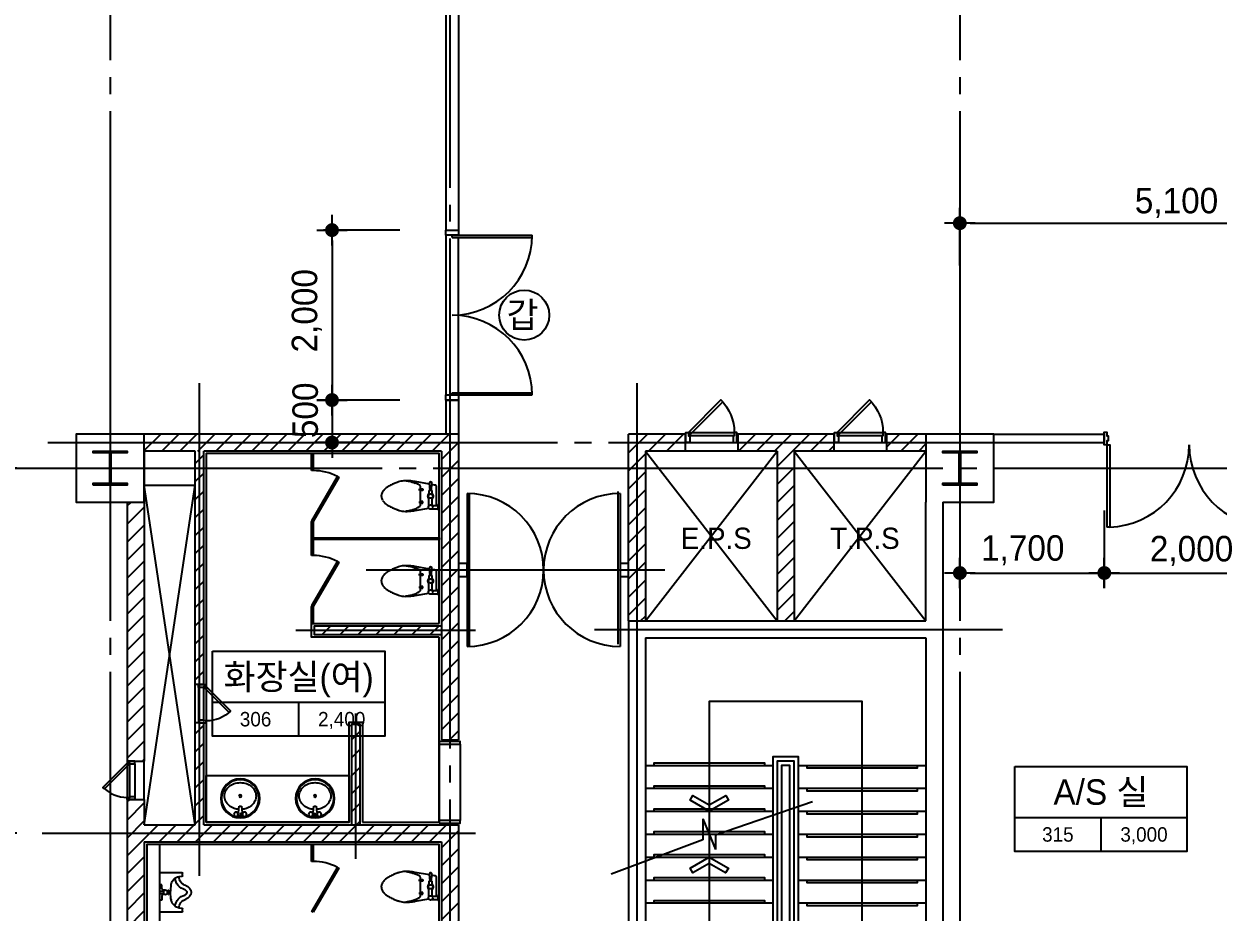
# Model space of a CAD drawing. Extents: x 14159573 to 14237735, y -1804798 to -1750552.
# Drawn here: x 14206556 to 14220613, y -1781777 to -1771321 of the extents above; entities that cross this region are included whole.
import ezdxf
from ezdxf.enums import TextEntityAlignment as Align

# ---------------------------------------------------------------- set-up
doc = ezdxf.new("R2010")
doc.units = 0
doc.header["$LTSCALE"] = 100
doc.header["$MEASUREMENT"] = 0
doc.header["$PDSIZE"] = -10
doc.linetypes.add('CEN', pattern=[66, 60, -2, 2, -2])
doc.layers.get('0').update_dxf_attribs({"linetype": 'CONTINUOUS'})
doc.layers.get('Defpoints').update_dxf_attribs({"linetype": 'CONTINUOUS'})
for name, color, linetype in [('0-내벽고정식', 7, 'CONTINUOUS'), ('4WID', 4, 'CONTINUOUS'), ('8', 8, 'CONTINUOUS'), ('CEN', 1, 'CEN'), ('COL', 2, 'CONTINUOUS'), ('col2', 3, 'CONTINUOUS'), ('DIM', 7, 'CONTINUOUS'), ('DOOR', 4, 'CONTINUOUS'), ('EQP', 1, 'CONTINUOUS'), ('FIN', 5, 'CONTINUOUS'), ('HAT', 5, 'CONTINUOUS'), ('IN', 6, 'CONTINUOUS'), ('ST', 3, 'CONTINUOUS'), ('SYM', 7, 'CONTINUOUS'), ('TEXT', 2, 'CONTINUOUS'), ('TEXT1', 7, 'CONTINUOUS'), ('TO', 6, 'CONTINUOUS'), ('WALLBR', 3, 'CONTINUOUS'), ('WID', 4, 'CONTINUOUS'), ('WINE', 8, 'CONTINUOUS'), ('지시선', 7, 'CONTINUOUS')]:
    doc.layers.add(name, color=color, linetype=linetype)
doc.styles.add('HY울를도M', font='HYWULM.TTF')
doc.styles.add('굴림', font='H2HDRM.TTF')
doc.dimstyles.new('DIM100', dxfattribs={"dimtxt": 300, "dimasz": 120, "dimexe": 1, "dimexo": 100, "dimgap": 60, "dimtad": 1, "dimdec": 4, "dimzin": 0, "dimdsep": 46, "dimlunit": 6, "dimtxsty": '굴림', "dimblk": 'DOTT', "dimcen": 0.09, "dimadec": 0, "dimazin": 0, "dimtfac": 1, "dimtdec": 4, "dimtofl": 0, "dimtmove": 2, "dimatfit": 2, "dimldrblk": 'DOTT', "dimfxl": 1, "dimtolj": 1, "dimtzin": 0, "dimarcsym": 0})
doc.dimstyles.new('DIM50', dxfattribs={"dimscale": 50, "dimtxt": 3, "dimasz": 1.2, "dimexe": 1, "dimexo": 1, "dimgap": 0.6, "dimtad": 1, "dimdec": 4, "dimzin": 0, "dimdsep": 46, "dimlunit": 6, "dimtxsty": '굴림', "dimblk": 'DOTT', "dimcen": 0.09, "dimadec": 0, "dimazin": 0, "dimtfac": 1, "dimtdec": 4, "dimtofl": 0, "dimtmove": 2, "dimatfit": 2, "dimldrblk": 'DOTT', "dimfxl": 1, "dimtolj": 1, "dimtzin": 0, "dimarcsym": 0})
pattern_1 = [(45, (1477326.7, -3035737.57), (-106.0660172, 106.0660172), [])]
pattern_2 = [(45, (1393226.7, -3035737.57), (-106.0660172, 106.0660172), [])]

# ---------------------------------------------------------------- blocks, each defined once
blk = doc.blocks.new('DOTT')
for p, q in [((0, 1.5), (0, -1.5)), ((-1.5, 0), (1.5, 0))]:
    blk.add_line(p, q)
at = {"color": 6, "const_width": 0.68}
blk.add_lwpolyline([(-0.34, 0, 1), (0.34, 0, 1)], format="xyb", close=True, dxfattribs=at)
blk = doc.blocks.new('*D56')
at = {"layer": 'Defpoints', "color": 0, "lineweight": -3}
for p in [(14205973, -1780849), (14206773, -1780849), (14206773, -1785949)]:
    blk.add_point(p, dxfattribs=at)
at = {"layer": 'DIM', "color": 7, "lineweight": -2}
for p, q in [((14206473, -1780849), (14205873, -1780849)), ((14205973, -1785829), (14205973, -1780969)), ((14206473, -1785949), (14205873, -1785949))]:
    blk.add_line(p, q, dxfattribs=at)
at = {"layer": 'DIM', "color": 7, "lineweight": -2, "xscale": 120, "yscale": 120, "zscale": 120}
for p, rotation in [((14205973, -1780849), 90), ((14205973, -1785949), 270)]:
    blk.add_blockref('DOTT', p, dxfattribs=dict(at, rotation=rotation))
at = {"layer": 'DIM', "color": 3, "insert": (14205735, -1783399), "char_height": 300, "attachment_point": 5, "rotation": 90, "style": '굴림'}
blk.add_mtext('\\A1;5,100', dxfattribs=at)
blk = doc.blocks.new('*D57')
at = {"layer": 'Defpoints', "color": 0, "lineweight": -3}
for p in [(14205973, -1776549), (14206773, -1776549), (14206773, -1780849)]:
    blk.add_point(p, dxfattribs=at)
at = {"layer": 'DIM', "color": 7, "lineweight": -2}
for p, q in [((14206473, -1776549), (14205873, -1776549)), ((14205973, -1780729), (14205973, -1776669)), ((14206473, -1780849), (14205873, -1780849))]:
    blk.add_line(p, q, dxfattribs=at)
at = {"layer": 'DIM', "color": 7, "lineweight": -2, "xscale": 120, "yscale": 120, "zscale": 120}
for p, rotation in [((14205973, -1776549), 90), ((14205973, -1780849), 270)]:
    blk.add_blockref('DOTT', p, dxfattribs=dict(at, rotation=rotation))
at = {"layer": 'DIM', "color": 3, "insert": (14205734, -1778699), "char_height": 300, "attachment_point": 5, "rotation": 90, "style": '굴림'}
blk.add_mtext('\\A1;4,300', dxfattribs=at)
blk = doc.blocks.new('TT1')
at = {"layer": 'TEXT1'}
for p, q in [((-1013, -600), (1013, -600)), ((0, -600), (0, -1000))]:
    blk.add_line(p, q, dxfattribs=at)
blk.add_lwpolyline([(-1013, 0), (1013, 0), (1013, -1000), (-1013, -1000)], close=True, dxfattribs=at)
blk = doc.blocks.new('D600')
at = {"layer": 'WID'}
for p, q in [((0, -255), (0, 255)), ((80, 255), (80, -255)), ((120, -270), (120, 270))]:
    blk.add_line(p, q, dxfattribs=at)
for points in [[(90, 300), (120, 300), (120, 270), (80, 270), (80, 255), (0, 255), (0, 270), (0, 270), (0, 300), (90, 300)], [(120, -270), (97, -247), (478, 135), (502, 112)], [(90, -300), (120, -300), (120, -270), (80, -270), (80, -255), (0, -255), (0, -270), (0, -270), (0, -300), (90, -300)]]:
    blk.add_lwpolyline(points, dxfattribs=at)
blk.add_lwpolyline([(120, -270), (502, 112, 0.198912), (120, 270, 0.198912)], format="xyb", dxfattribs=at)
blk = doc.blocks.new('A$C6C934309')
at = {"layer": 'ST'}
for p, q in [((271.5, 860.5), (0, 1579.2)), ((436.3, 860.5), (193.1, 760.5)), ((436.3, 860.5), (271.5, 860.5)), ((305.9, 760.5), (193.1, 760.5)), ((567.6, 0), (305.9, 760.5))]:
    blk.add_line(p, q, dxfattribs=at)
blk = doc.blocks.new('2LAVA01', base_point=(376, 233))
at = {"color": 0}
for p, q in [((346, 203), (405, 203)), ((346, 175), (349, 175)), ((354, 170), (362, 94)), ((390, 94), (397, 170)), ((402, 175), (405, 175)), ((362, 94), (390, 94))]:
    blk.add_line(p, q, dxfattribs=at)
blk.add_lwpolyline([(358, 132, 0.064435), (303, 121, 0.091719), (244, 87, 0.103599), (203, 34, 0.113912), (190, -25, 0.113912), (203, -84, 0.103599), (244, -137, 0.091719), (303, -171, 0.084785), (376, -183, 0.084785), (448, -171, 0.091719), (507, -137, 0.103599), (548, -84, 0.113912), (562, -25, 0.113912), (548, 34, 0.103599), (507, 87, 0.091719), (448, 121, 0.064435), (393, 132, 0.084785)], format="xyb", dxfattribs=at)
for centre, radius in [((376, 3), 230), ((376, 3), 220), ((326, 189), 25), ((376, 189), 8), ((426, 189), 25), ((376, -25), 15)]:
    blk.add_circle(centre, radius, dxfattribs=at)
for centre, start, end in [((349, 170), 5.3909, 90), ((402, 170), 90, 174.6091)]:
    blk.add_arc(centre, 5, start, end, dxfattribs=at)
blk = doc.blocks.new('2URIN01')
at = {"color": 0}
for p, q in [((-230, -265), (-230, 0)), ((-230, 0), (230, 0)), ((-90, -25), (-90, 0)), ((-15, 0), (-15, -50)), ((15, 0), (15, -50)), ((90, -25), (90, 0)), ((230, 0), (230, -265)), ((-40, -25), (-90, -25)), ((-25, -40), (-40, -25)), ((-25, -65), (-25, -40)), ((-25, -110), (-25, -105)), ((-25, -105), (25, -105)), ((25, -110), (-25, -110)), ((-10, -95), (-10, -105)), ((10, -95), (10, -105)), ((25, -40), (40, -25)), ((25, -65), (25, -40)), ((25, -105), (25, -110)), ((40, -25), (90, -25)), ((-195, -270), (-225, -270)), ((-185, -230), (-190, -265)), ((190, -265), (185, -230)), ((225, -270), (195, -270))]:
    blk.add_line(p, q, dxfattribs=at)
blk.add_circle((0, -70), 25, dxfattribs=at)
for centre, radius, start, end in [((-78, -245), 108, 98.077, 171.8699), ((40, -1080), 951, 92.4153, 98.077), ((15, -482), 352, 77.0924, 92.4153), ((66, -257), 122, 12.9607, 77.0924), ((-225, -265), 5, 180, 270), ((-195, -265), 5, 270, 0), ((-185, -339), 109, 15.3921, 90), ((-185, -339), 159, 15.3921, 82.7797), ((185, -339), 159, 98.3981, 164.6079), ((185, -339), 109, 90, 164.6079), ((196, -264), 5.89, 188.1301, 261.8699), ((225, -265), 5, 270, 0), ((0, -288), 83, 195.3921, 344.6079), ((0, -288), 33, 195.3921, 344.6079)]:
    blk.add_arc(centre, radius, start, end, dxfattribs=at)
blk = doc.blocks.new('001')
at = {"layer": 'EQP'}
for p, q in [((0, 165), (10, 160)), ((10, 160), (10, 100)), ((85, 150), (10, 150)), ((280, 170), (122, 142)), ((10, 100), (0, 95)), ((85, 110), (10, 110)), ((80, 115), (80, 15)), ((120, 115), (120, 15)), ((190, 85), (190, 65)), ((230, 85), (190, 85)), ((190, 65), (230, 65)), ((220, 115), (220, 85)), ((220, 65), (220, 0)), ((220, 0), (220, -65)), ((230, 65), (230, 85)), ((80, -15), (80, -65)), ((80, -65), (120, -65)), ((120, -65), (120, -15)), ((190, -85), (190, -65)), ((190, -65), (230, -65)), ((230, -85), (190, -85)), ((220, -85), (220, -115)), ((230, -65), (230, -85))]:
    blk.add_line(p, q, dxfattribs=at)
for points in [[(31, 110, 0.018932), (30, 75), (30, 0), (30, -75, 0.024922), (32, -121, 0.25497), (35, -125, 0.056948), (39, -127, 0.016043), (55, -130), (86, -136)], [(90, -65), (85, -150, 1.060552), (115, -150), (110, -65)], [(114, -141), (280, -170, 0.022182), (348, -179, 0.0294), (400, -180, 0.029565), (436, -177, 0.035314), (465, -170, 0.006976), (477, -166, 0.004694), (495, -160, 0.019426), (536, -144, 0.015468), (585, -120, 0.040875), (615, -101, 0.036447), (645, -75, 0.04843), (665, -50, 0.068612), (675, -30, 0.037226), (679, -14, 0.041311), (680, 0, 0.041311)]]:
    blk.add_lwpolyline(points, format="xyb", dxfattribs=at)
for centre in [(100, 130), (100, 0)]:
    blk.add_circle(centre, 25, dxfattribs=at)
for centre, radius, start, end in [((474, -283), 475, 116.5651, 119.5675), ((397, -129), 303, 112.8053, 116.5651), ((412, -593), 775, 94.7636, 99.8466), ((371, -66), 234, 105.9454, 112.8053), ((471, -417), 599, 101.6565, 105.9454), ((385, -261), 441, 88.0277, 94.7636), ((418, -160), 337, 94.3987, 101.6565), ((390, -123), 304, 81.2538, 88.0277), ((403, -34), 213, 73.1639, 81.2538), ((333, -266), 456, 71.5651, 73.1639), ((159, -789), 1007, 70.4892, 71.5651), ((307, -370), 562, 66.0375, 70.4892), ((175, -667), 887, 62.4927, 66.0375), ((100, 0), 35, 124.8499, 235.1501), ((100, 0), 35, 304.8499, 55.1501), ((224, 115), 3.54, 126.8699, 180), ((326, -22), 174, 119.5675, 126.8699), ((485, -73), 217, 53.1301, 62.4927), ((451, -117), 273, 44.7808, 53.1301), ((528, -41), 165, 33.6901, 44.7808), ((596, 4), 82.6, 17.9901, 33.6901), ((572, -3), 108, 9.4623, 17.9901), ((592, 0), 87.7, 0, 9.4623), ((232, -115), 12.3, 180, 225), ((262, -85), 54.8, 225, 245.9278), ((359, 131), 291, 245.9278, 249.444), ((454, 386), 564, 249.444, 251.9714), ((609, 862), 1064, 251.9714, 254.0546), ((544, 635), 828, 254.0546, 256.4166), ((407, 67), 244, 256.4166, 265.6013)]:
    blk.add_arc(centre, radius, start, end, dxfattribs=at)
blk = doc.blocks.new('D2000-W150')
at = {"layer": 'WID'}
for points in [[(2000, -150), (2000, 0), (1970, 0), (1970, -45), (1955, -45), (1955, -105), (1970, -105), (1970, -150), (2000, -150), (2000, -150)], [(0, -150), (0, 0), (30, 0), (30, -45), (45, -45), (45, -105), (30, -105), (30, -150), (0, -150), (0, -150)], [(30, -150), (65, -150), (65, -1119), (30, -1119)], [(30, -150), (30, -1119)], [(1970, -150), (1935, -150), (1935, -1119), (1970, -1119)], [(1970, -150), (1970, -1119)]]:
    blk.add_lwpolyline(points, dxfattribs=at)
for centre, start, end in [((30, -150), 272.0678, 0), ((1970, -150), 180, 267.9322)]:
    blk.add_arc(centre, 970, start, end, dxfattribs=at)
blk = doc.blocks.new('*D196')
at = {"layer": 'Defpoints', "color": 0, "lineweight": -3}
for p in [(14211283, -1773749), (14210183, -1775749), (14211283, -1775749)]:
    blk.add_point(p, dxfattribs=at)
at = {"layer": 'DIM', "color": 7, "lineweight": -2}
for p, q in [((14210983, -1773749), (14210083, -1773749)), ((14210183, -1773869), (14210183, -1775629)), ((14210983, -1775749), (14210083, -1775749))]:
    blk.add_line(p, q, dxfattribs=at)
at = {"layer": 'DIM', "color": 7, "lineweight": -2, "xscale": 120, "yscale": 120, "zscale": 120}
for p, rotation in [((14210183, -1773749), 90), ((14210183, -1775749), 270)]:
    blk.add_blockref('DOTT', p, dxfattribs=dict(at, rotation=rotation))
at = {"layer": 'DIM', "color": 3, "insert": (14209887, -1774698), "char_height": 300, "attachment_point": 5, "rotation": 90, "style": '굴림'}
blk.add_mtext('\\A1;2,000', dxfattribs=at)
blk = doc.blocks.new('*D197')
at = {"layer": 'Defpoints', "color": 0, "lineweight": -3}
for p in [(14210983, -1775749), (14210183, -1776249), (14211283, -1776249)]:
    blk.add_point(p, dxfattribs=at)
at = {"layer": 'DIM', "color": 7, "lineweight": -2}
for p, q in [((14210683, -1775749), (14210083, -1775749)), ((14210183, -1775869), (14210183, -1776129)), ((14210983, -1776249), (14210083, -1776249))]:
    blk.add_line(p, q, dxfattribs=at)
at = {"layer": 'DIM', "color": 7, "lineweight": -2, "xscale": 120, "yscale": 120, "zscale": 120}
for p, rotation in [((14210183, -1775749), 90), ((14210183, -1776249), 270)]:
    blk.add_blockref('DOTT', p, dxfattribs=dict(at, rotation=rotation))
at = {"layer": 'DIM', "color": 3, "insert": (14209869, -1775870), "char_height": 300, "attachment_point": 5, "rotation": 90, "style": '굴림'}
blk.add_mtext('\\A1;500', dxfattribs=at)
blk = doc.blocks.new('*D203')
at = {"layer": 'Defpoints', "color": 0, "lineweight": -3, "ltscale": 3}
for p in [(14219273, -1776951), (14221273, -1776951), (14221273, -1777785)]:
    blk.add_point(p, dxfattribs=at)
at = {"layer": 'DIM', "color": 7, "lineweight": -2, "ltscale": 3}
for p, q in [((14219273, -1777051), (14219273, -1777786)), ((14221273, -1777051), (14221273, -1777786)), ((14219393, -1777785), (14221153, -1777785))]:
    blk.add_line(p, q, dxfattribs=at)
at = {"layer": 'DIM', "color": 7, "lineweight": -2, "ltscale": 3, "xscale": 120, "yscale": 120, "zscale": 120, "rotation": 180}
blk.add_blockref('DOTT', (14219273, -1777785), dxfattribs=at)
at = {"layer": 'DIM', "color": 7, "lineweight": -2, "ltscale": 3, "xscale": 120, "yscale": 120, "zscale": 120}
blk.add_blockref('DOTT', (14221273, -1777785), dxfattribs=at)
at = {"layer": 'DIM', "color": 3, "ltscale": 3, "insert": (14220300, -1777526), "char_height": 300, "attachment_point": 5, "style": '굴림'}
blk.add_mtext('\\A1;2,000', dxfattribs=at)
blk = doc.blocks.new('*D205')
at = {"layer": 'Defpoints', "color": 0, "lineweight": -3}
for p in [(14222673, -1773667), (14217573, -1774467), (14222673, -1774891)]:
    blk.add_point(p, dxfattribs=at)
at = {"layer": 'DIM', "color": 7, "lineweight": -2}
for p, q in [((14217573, -1774167), (14217573, -1773567)), ((14222673, -1774591), (14222673, -1773567)), ((14217693, -1773667), (14222553, -1773667))]:
    blk.add_line(p, q, dxfattribs=at)
at = {"layer": 'DIM', "color": 7, "lineweight": -2, "xscale": 120, "yscale": 120, "zscale": 120, "rotation": 180}
blk.add_blockref('DOTT', (14217573, -1773667), dxfattribs=at)
at = {"layer": 'DIM', "color": 7, "lineweight": -2, "xscale": 120, "yscale": 120, "zscale": 120}
blk.add_blockref('DOTT', (14222673, -1773667), dxfattribs=at)
at = {"layer": 'DIM', "color": 3, "insert": (14220123, -1773429), "char_height": 300, "attachment_point": 5, "style": '굴림'}
blk.add_mtext('\\A1;5,100', dxfattribs=at)
blk = doc.blocks.new('*D207')
at = {"layer": 'Defpoints', "color": 0, "lineweight": -3, "ltscale": 3}
for p in [(14219273, -1776951), (14217573, -1777618), (14219273, -1777785)]:
    blk.add_point(p, dxfattribs=at)
at = {"layer": 'DIM', "color": 7, "lineweight": -2, "ltscale": 3}
for p, q in [((14219273, -1777051), (14219273, -1777786)), ((14217573, -1777718), (14217573, -1777786)), ((14217693, -1777785), (14219153, -1777785))]:
    blk.add_line(p, q, dxfattribs=at)
at = {"layer": 'DIM', "color": 7, "lineweight": -2, "ltscale": 3, "xscale": 120, "yscale": 120, "zscale": 120, "rotation": 180}
blk.add_blockref('DOTT', (14217573, -1777785), dxfattribs=at)
at = {"layer": 'DIM', "color": 7, "lineweight": -2, "ltscale": 3, "xscale": 120, "yscale": 120, "zscale": 120}
blk.add_blockref('DOTT', (14219273, -1777785), dxfattribs=at)
at = {"layer": 'DIM', "color": 3, "ltscale": 3, "insert": (14218313, -1777518), "char_height": 300, "attachment_point": 5, "style": '굴림'}
blk.add_mtext('\\A1;1,700', dxfattribs=at)

msp = doc.modelspace()

# ---------------------------------------------------------------- hatches: boundary and pattern name
at = {"layer": 'HAT', "lineweight": -3, "ltscale": 200}
h = msp.add_hatch(dxfattribs=at)
h.set_pattern_fill('_USER,N', color=256, scale=150, angle=45, style=0, pattern_type=0)
h.set_pattern_definition([(45, (1477326.7, -3035737.57), (-106.0660172, 106.0660172), [])])
h.paths.add_polyline_path([(14211473.21251, -1779749.19177), (14211673.21251, -1779749.19177), (14211673.21251, -1776149.19177), (14207973.21251, -1776149.19177), (14207973.21251, -1776349.19177), (14211473.21251, -1776349.19177)])
h = msp.add_hatch(dxfattribs=at)
h.set_pattern_fill('_USER,N', color=256, scale=150, angle=45, style=0, pattern_type=0)
h.set_pattern_definition(pattern_1)
h.paths.add_polyline_path([(14213673.21251, -1778349.19177), (14213673.21251, -1776149.19177), (14214338.21251, -1776149.19177), (14214338.21251, -1776349.19177), (14213873.21251, -1776349.19177), (14213873.21251, -1778349.19177)])
h = msp.add_hatch(dxfattribs=at)
h.set_pattern_fill('_USER,N', color=256, scale=150, angle=45, style=0, pattern_type=0)
h.set_pattern_definition(pattern_1)
h.paths.add_polyline_path([(14214958.21251, -1776149.19177), (14216088.21251, -1776149.19177), (14216088.21251, -1776349.19177), (14215623.21251, -1776349.19177), (14215623.21251, -1778349.19177), (14215423.21251, -1778349.19177), (14215423.21251, -1776349.19177), (14214958.21251, -1776349.19177)])
h = msp.add_hatch(dxfattribs=at)
h.set_pattern_fill('_USER,N', color=256, scale=150, angle=45, style=0, pattern_type=0)
h.set_pattern_definition(pattern_1)
h.paths.add_polyline_path([(14216708.21251, -1776149.19177), (14217173.21251, -1776149.19177), (14217173.21251, -1776349.19177), (14216708.21251, -1776349.19177)])
h = msp.add_hatch(dxfattribs=at)
h.set_pattern_fill('_USER,N', color=256, scale=150, angle=45, style=0, pattern_type=0)
h.set_pattern_definition(pattern_2)
h.paths.add_polyline_path([(14208573.21251, -1776349.19177), (14208673.21251, -1776349.19177), (14208673.21251, -1779099.19177), (14208573.21251, -1779099.19177)])
h = msp.add_hatch(dxfattribs=at)
h.set_pattern_fill('_USER,N', color=256, scale=150, angle=45, style=0, pattern_type=0)
h.set_pattern_definition([(45, (1298334.11, -889155.55), (-106.0660172, 106.0660172), [])])
h.paths.add_polyline_path([(14207773.21251, -1776949.19177), (14207973.21251, -1776949.19177), (14207973.21251, -1779999.19177), (14207773.21251, -1779999.19177)])
h = msp.add_hatch(dxfattribs=at)
h.set_pattern_fill('_USER,N', color=256, scale=150, angle=45, style=0, pattern_type=0)
h.set_pattern_definition([(45, (1393226.7, -3035637.57), (-106.0660172, 106.0660172), [])])
h.paths.add_polyline_path([(14209973.21251, -1778409.19177), (14209973.21251, -1778509.19177), (14211473.21251, -1778509.19177), (14211473.21251, -1778409.19177)])
h = msp.add_hatch(dxfattribs=at)
h.set_pattern_fill('_USER,N', color=256, scale=150, angle=45, style=0, pattern_type=0)
h.set_pattern_definition(pattern_2)
h.paths.add_polyline_path([(14210153.21251, -1784799.19177), (14211673.21251, -1784799.19177), (14211673.21251, -1780749.19177), (14210513.21251, -1780749.19177), (14210513.21251, -1779569.19177), (14210413.21251, -1779569.19177), (14210413.21251, -1780749.19177), (14208673.21251, -1780749.19177), (14208673.21251, -1779549.19177), (14208573.21251, -1779549.19177), (14208573.21251, -1780749.19177), (14207973.21251, -1780749.19177), (14207973.21251, -1780949.19177), (14211473.21251, -1780949.19177), (14211473.21251, -1783009.19177), (14209973.21251, -1783009.19177), (14209973.21251, -1783109.19177), (14211473.21251, -1783109.19177), (14211473.21251, -1784699.19177), (14210153.21251, -1784699.19177)])
h = msp.add_hatch(dxfattribs=at)
h.set_pattern_fill('_USER,N', color=256, scale=150, angle=45, style=0, pattern_type=0)
h.set_pattern_definition(pattern_2)
h.paths.add_polyline_path([(14207773.21251, -1780449.19177), (14207973.21251, -1780449.19177), (14207973.21251, -1784399.19177), (14209093.21251, -1784399.19177), (14209093.21251, -1785209.19177), (14208993.21251, -1785209.19177), (14208993.21251, -1784499.19177), (14207973.21251, -1784499.19177), (14207973.21251, -1785849.19177), (14211673.21251, -1785849.19177), (14211673.21251, -1786049.19177), (14207973.21251, -1786049.19177), (14207793.70213, -1786048.57458)])

# ---------------------------------------------------------------- linework, layer by layer
at = {"layer": '0-내벽고정식'}
for p, q in [((14211523.21251, -1761274.19177), (14211523.21251, -1773749.12626)), ((14211673.21251, -1761274.19177), (14211673.21251, -1773749.12626)), ((14211523.21251, -1773749.12626), (14211673.21251, -1773749.12626)), ((14211523.21251, -1775749.12626), (14211673.21251, -1775749.12626)), ((14211523.21251, -1775749.12626), (14211523.21251, -1776149.19177)), ((14211673.21251, -1775749.12626), (14211673.21251, -1776149.19177))]:
    msp.add_line(p, q, dxfattribs=at)
at = {"layer": '0-내벽고정식', "color": 6}
for p, q in [((14217973.21251, -1776149.19177), (14219272.08205, -1776149.19177)), ((14219272.08205, -1776149.19177), (14219272.08205, -1776249.19177)), ((14217973.21251, -1776249.19177), (14219272.08205, -1776249.19177))]:
    msp.add_line(p, q, dxfattribs=at)
at = {"layer": '4WID', "lineweight": -3, "ltscale": 200}
msp.add_line((14217566.71251, -1776549.19177), (14217579.71251, -1776549.19177), dxfattribs=at)
at = {"layer": '8'}
for p, q in [((14214958.21251, -1776349.19177), (14214338.21251, -1776349.19177)), ((14216708.21251, -1776349.19177), (14216088.21251, -1776349.19177))]:
    msp.add_line(p, q, dxfattribs=at)
at = {"layer": '8', "ltscale": 3}
for p, q in [((14211443.21251, -1779799.19177), (14211443.21251, -1780699.19177)), ((14211693.21251, -1779799.19177), (14211693.21251, -1780699.19177))]:
    msp.add_line(p, q, dxfattribs=at)
at = {"layer": 'CEN', "linetype": 'CEN'}
for p, q in [((14207573.21251, -1759149.19177), (14207573.21251, -1799049.19177)), ((14211573.21251, -1786449.19177), (14211573.21251, -1759149.19177)), ((14217573.21251, -1759149.19177), (14217573.21251, -1799049.19177)), ((14208623.21251, -1781349.19177), (14208623.21251, -1775549.19177)), ((14208623.21251, -1781349.19177), (14208623.21251, -1775549.19177)), ((14213773.21251, -1785749.19177), (14213773.21251, -1775549.19177)), ((14206836.70443, -1776249.19177), (14218472.67035, -1776249.19177)), ((14213773.21251, -1786449.19177), (14213773.21251, -1776249.19177)), ((14213873.21251, -1778349.19177), (14215423.21251, -1776349.19177)), ((14213873.21251, -1776349.19177), (14215423.21251, -1778349.19177)), ((14215623.21251, -1776349.19177), (14217173.21251, -1778349.19177)), ((14215623.21251, -1778349.19177), (14217173.21251, -1776349.19177)), ((14165173.21251, -1776549.19177), (14229173.21251, -1776549.19177)), ((14208573.21251, -1780749.19177), (14207973.21251, -1776749.19177)), ((14207973.21251, -1780749.19177), (14208573.21251, -1776749.19177)), ((14207973.21251, -1776749.19177), (14208573.21251, -1776749.19177)), ((14208573.21251, -1780749.19177), (14207973.21251, -1776749.19177)), ((14207973.21251, -1780749.19177), (14208573.21251, -1776749.19177)), ((14207973.21251, -1776749.19177), (14208573.21251, -1776749.19177)), ((14210584.41254, -1777749.19177), (14214100.26349, -1777749.19177)), ((14209759.08136, -1778459.19177), (14211873.21251, -1778459.19177)), ((14213273.36909, -1778449.19177), (14218073.21251, -1778449.19177)), ((14210463.21251, -1781149.19177), (14210463.21251, -1779439.19177)), ((14210463.21251, -1781149.19177), (14210463.21251, -1779439.19177)), ((14206773.21251, -1780849.19177), (14211873.36909, -1780849.19177)), ((14206773.21251, -1780849.19177), (14211873.36909, -1780849.19177))]:
    msp.add_line(p, q, dxfattribs=at)
at = {"layer": 'COL'}
for p, q in [((14217173.21251, -1778349.19177), (14217173.21251, -1776949.19177)), ((14217373.21251, -1776949.19177), (14217373.21251, -1786049.19177)), ((14213673.21251, -1778349.19177), (14217173.21251, -1778349.19177)), ((14213673.21251, -1778349.19177), (14213673.21251, -1786049.19177)), ((14213873.21251, -1778549.19177), (14217173.21251, -1778549.19177)), ((14213873.21251, -1778549.19177), (14213873.21251, -1786049.19177)), ((14217173.21251, -1778549.19177), (14217173.21251, -1785849.19177))]:
    msp.add_line(p, q, dxfattribs=at)
msp.add_lwpolyline([(14207973.21251, -1776949.19177), (14207973.21251, -1776149.19177), (14207173.21251, -1776149.19177), (14207173.21251, -1776949.19177)], close=True, dxfattribs=at)
msp.add_lwpolyline([(14217373.21251, -1776949.19177), (14217973.21251, -1776949.19177), (14217973.21251, -1776149.19177), (14217173.21251, -1776149.19177), (14217173.21251, -1776949.19177)], dxfattribs=at)
at = {"layer": 'col2'}
for points in [[(14207373.21251, -1776749.19177), (14207373.21251, -1776728.19177), (14207566.71251, -1776728.19177), (14207566.71251, -1776370.19177), (14207373.21251, -1776370.19177), (14207373.21251, -1776349.19177), (14207773.21251, -1776349.19177), (14207773.21251, -1776370.19177), (14207579.71251, -1776370.19177), (14207579.71251, -1776728.19177), (14207773.21251, -1776728.19177), (14207773.21251, -1776749.19177)], [(14217373.21251, -1776749.19177), (14217373.21251, -1776728.19177), (14217566.71251, -1776728.19177), (14217566.71251, -1776370.19177), (14217373.21251, -1776370.19177), (14217373.21251, -1776349.19177), (14217773.21251, -1776349.19177), (14217773.21251, -1776370.19177), (14217579.71251, -1776370.19177), (14217579.71251, -1776728.19177), (14217773.21251, -1776728.19177), (14217773.21251, -1776749.19177)]]:
    msp.add_lwpolyline(points, close=True, dxfattribs=at)
at = {"layer": 'DOOR'}
for points in [[(14211673.21251, -1777674.19272), (14211673.21251, -1777824.19272), (14211773.21251, -1777824.19272), (14211773.21251, -1777674.19272)], [(14213573.21251, -1777674.19177), (14213573.21251, -1777824.19177), (14213673.21251, -1777824.19177), (14213673.21251, -1777674.19177)]]:
    msp.add_lwpolyline(points, close=True, dxfattribs=at)
at = {"layer": 'FIN'}
for points in [[(14211443.21251, -1778379.19177), (14211443.21251, -1776379.19177), (14208703.21251, -1776379.19177), (14208703.21251, -1780719.19177), (14210383.21251, -1780719.19177), (14210383.21251, -1779539.19177), (14210543.21251, -1779539.19177), (14210543.21251, -1780719.19177)], [(14211443.21251, -1778539.19177), (14209943.21251, -1778539.19177), (14209943.21251, -1778379.19177), (14211443.21251, -1778379.19177)], [(14210543.21251, -1780719.19177), (14211443.21251, -1780719.19177), (14211443.21251, -1778539.19177)], [(14209123.21251, -1784369.19177), (14209123.21251, -1785829.19177), (14211443.21251, -1785829.19177), (14211443.21251, -1784829.19177), (14210123.21251, -1784829.19177), (14210123.21251, -1784669.19177), (14211443.21251, -1784669.19177), (14211443.21251, -1783139.19177), (14209943.21251, -1783139.19177), (14209943.21251, -1782979.19177), (14211443.21251, -1782979.19177), (14211443.21251, -1780979.19177), (14208003.21251, -1780979.19177), (14208003.21251, -1784369.19177), (14209123.21251, -1784369.19177)]]:
    msp.add_lwpolyline(points, dxfattribs=at)
at = {"layer": 'HAT', "lineweight": -3, "ltscale": 200}
for p, q in [((14208573.21251, -1779549.19177), (14208573.21251, -1779099.19177)), ((14207973.21251, -1780449.19177), (14207973.21251, -1779999.19177))]:
    msp.add_line(p, q, dxfattribs=at)
at = {"layer": 'ST', "color": 4}
for p, q in [((14213873.21251, -1780049.19177), (14215373.21251, -1780049.19177)), ((14215673.21251, -1780049.19177), (14217173.21251, -1780049.19177)), ((14213873.21251, -1780319.19177), (14215373.21251, -1780319.19177)), ((14215673.21251, -1780319.19177), (14217173.21251, -1780319.19177)), ((14213873.21251, -1780589.19177), (14215373.21251, -1780589.19177)), ((14215673.21251, -1780589.19177), (14217173.21251, -1780589.19177)), ((14213873.21251, -1780859.19177), (14215373.21251, -1780859.19177)), ((14215673.21251, -1780859.19177), (14217173.21251, -1780859.19177)), ((14213873.21251, -1781129.19177), (14215373.21251, -1781129.19177)), ((14215673.21251, -1781129.19177), (14217173.21251, -1781129.19177)), ((14213873.21251, -1781399.19177), (14215373.21251, -1781399.19177)), ((14215673.21251, -1781399.19177), (14217173.21251, -1781399.19177)), ((14213873.21251, -1781669.19177), (14215373.21251, -1781669.19177)), ((14215673.21251, -1781669.19177), (14217173.21251, -1781669.19177))]:
    msp.add_line(p, q, dxfattribs=at)
for points in [[(14215673.21251, -1783659.19177), (14215673.21251, -1779949.19177), (14215373.21251, -1779949.19177), (14215373.21251, -1783659.19177), (14215673.21251, -1783659.19177)], [(14215623.21251, -1783609.19177), (14215623.21251, -1779999.19177), (14215423.21251, -1779999.19177), (14215423.21251, -1783609.19177), (14215623.21251, -1783609.19177)], [(14215473.21251, -1783559.19177), (14215573.21251, -1783559.19177), (14215573.21251, -1780049.19177), (14215473.21251, -1780049.19177), (14215473.21251, -1783559.19177)]]:
    msp.add_lwpolyline(points, dxfattribs=at)
at = {"layer": 'ST', "color": 8}
for points in [[(14213973.21251, -1780049.19177), (14213973.21251, -1780019.19177), (14215273.21251, -1780019.19177), (14215273.21251, -1780049.19177)], [(14215773.21251, -1780049.19177), (14215773.21251, -1780079.19177), (14217073.21251, -1780079.19177), (14217073.21251, -1780049.19177)], [(14213973.21251, -1780319.19177), (14213973.21251, -1780289.19177), (14215273.21251, -1780289.19177), (14215273.21251, -1780319.19177)], [(14215773.21251, -1780319.19177), (14215773.21251, -1780349.19177), (14217073.21251, -1780349.19177), (14217073.21251, -1780319.19177)], [(14213973.21251, -1780589.19177), (14213973.21251, -1780559.19177), (14215273.21251, -1780559.19177), (14215273.21251, -1780589.19177)], [(14215773.21251, -1780589.19177), (14215773.21251, -1780619.19177), (14217073.21251, -1780619.19177), (14217073.21251, -1780589.19177)], [(14213973.21251, -1780859.19177), (14213973.21251, -1780829.19177), (14215273.21251, -1780829.19177), (14215273.21251, -1780859.19177)], [(14215773.21251, -1780859.19177), (14215773.21251, -1780889.19177), (14217073.21251, -1780889.19177), (14217073.21251, -1780859.19177)], [(14213973.21251, -1781129.19177), (14213973.21251, -1781099.19177), (14215273.21251, -1781099.19177), (14215273.21251, -1781129.19177)], [(14215773.21251, -1781129.19177), (14215773.21251, -1781159.19177), (14217073.21251, -1781159.19177), (14217073.21251, -1781129.19177)], [(14213973.21251, -1781399.19177), (14213973.21251, -1781369.19177), (14215273.21251, -1781369.19177), (14215273.21251, -1781399.19177)], [(14215773.21251, -1781399.19177), (14215773.21251, -1781429.19177), (14217073.21251, -1781429.19177), (14217073.21251, -1781399.19177)], [(14213973.21251, -1781669.19177), (14213973.21251, -1781639.19177), (14215273.21251, -1781639.19177), (14215273.21251, -1781669.19177)], [(14215773.21251, -1781669.19177), (14215773.21251, -1781699.19177), (14217073.21251, -1781699.19177), (14217073.21251, -1781669.19177)]]:
    msp.add_lwpolyline(points, dxfattribs=at)
at = {"layer": 'SYM', "color": 4}
msp.add_lwpolyline([(14216423.21251, -1783559.19177), (14216423.21251, -1779299.19177), (14214623.21251, -1779299.19177), (14214623.21251, -1783289.19177)], dxfattribs=at)
for points in [[(14214623.21251, -1780589.19177), (14214398.47891, -1780459.44177), (14214430.72891, -1780403.58314), (14214623.63607, -1780514.95814), (14214816.54323, -1780403.58314), (14214848.79323, -1780459.44177)], [(14214623.21251, -1781129.19177), (14214847.9461, -1781258.94177), (14214815.6961, -1781314.80041), (14214622.78894, -1781203.42541), (14214429.88178, -1781314.80041), (14214397.63178, -1781258.94177)]]:
    msp.add_lwpolyline(points, close=True, dxfattribs=at)
at = {"layer": 'TO'}
msp.add_line((14208153.21251, -1780979.19177), (14208153.21251, -1784369.19177), dxfattribs=at)
for points in [[(14209943.21251, -1776579.19177), (14209943.21251, -1776379.19177), (14209963.21251, -1776379.19177), (14209963.21251, -1776579.19177)], [(14209943.21251, -1777579.19177), (14209943.21251, -1777179.19177), (14209963.21251, -1777179.19177), (14209963.21251, -1777579.19177)], [(14209963.21251, -1777389.19177), (14209963.21251, -1777369.19177), (14211443.21251, -1777369.19177), (14211443.21251, -1777389.19177)], [(14209943.21251, -1778379.19177), (14209943.21251, -1778179.19177), (14209963.21251, -1778179.19177), (14209963.21251, -1778379.19177)], [(14208703.21251, -1780719.19177), (14208703.21251, -1780169.19177), (14210383.21251, -1780169.19177), (14210383.21251, -1780719.19177)], [(14209943.21251, -1781179.19177), (14209943.21251, -1780979.19177), (14209963.21251, -1780979.19177), (14209963.21251, -1781179.19177)]]:
    msp.add_lwpolyline(points, close=True, dxfattribs=at)
for points in [[(14209963.21251, -1777179.19177), (14209945.892, -1777169.19177), (14210245.892, -1776649.57653), (14210263.21251, -1776659.57653), (14209963.21251, -1777179.19177)], [(14209963.21251, -1778179.19177), (14209945.892, -1778169.19177), (14210245.892, -1777649.57653), (14210263.21251, -1777659.57653), (14209963.21251, -1778179.19177)], [(14209963.21251, -1781779.19177), (14209945.892, -1781769.19177), (14210245.892, -1781249.57653), (14210263.21251, -1781259.57653), (14209963.21251, -1781779.19177)]]:
    msp.add_lwpolyline(points, dxfattribs=at)
for centre in [(14209962.51958, -1777184.81625), (14209962.51958, -1778184.81625), (14209962.51958, -1781784.81625)]:
    msp.add_arc(centre, 605.62487, 62.101874522, 89.934444577, dxfattribs=at)
at = {"layer": 'WALLBR'}
for p, q in [((14211673.21251, -1776149.19177), (14207973.21251, -1776149.19177)), ((14211673.21251, -1776149.19177), (14211673.21251, -1779749.19177)), ((14214338.21251, -1776149.19177), (14213673.21251, -1776149.19177)), ((14213673.21251, -1778349.19177), (14213673.21251, -1776149.19177)), ((14214338.21251, -1776149.19177), (14214338.21251, -1776349.19177)), ((14216088.21251, -1776149.19177), (14214958.21251, -1776149.19177)), ((14214958.21251, -1776149.19177), (14214958.21251, -1776349.19177)), ((14216088.21251, -1776149.19177), (14216088.21251, -1776349.19177)), ((14217173.21251, -1776149.19177), (14216708.21251, -1776149.19177)), ((14216708.21251, -1776149.19177), (14216708.21251, -1776349.19177)), ((14208573.21251, -1776349.19177), (14207973.21251, -1776349.19177)), ((14207973.21251, -1776349.19177), (14207973.21251, -1779999.19177)), ((14208573.21251, -1779099.19177), (14208573.21251, -1776349.19177)), ((14211473.21251, -1776349.19177), (14208673.21251, -1776349.19177)), ((14208673.21251, -1779099.19177), (14208673.21251, -1776349.19177)), ((14211473.21251, -1776349.19177), (14211473.21251, -1779749.19177)), ((14214338.21251, -1776349.19177), (14213873.21251, -1776349.19177)), ((14213873.21251, -1776349.19177), (14213873.21251, -1778349.19177)), ((14215423.21251, -1776349.19177), (14214958.21251, -1776349.19177)), ((14215423.21251, -1776349.19177), (14215423.21251, -1778349.19177)), ((14216088.21251, -1776349.19177), (14215623.21251, -1776349.19177)), ((14215623.21251, -1776349.19177), (14215623.21251, -1778349.19177)), ((14217173.21251, -1776349.19177), (14216708.21251, -1776349.19177)), ((14207773.21251, -1776949.19177), (14207773.21251, -1787596.06133)), ((14208673.21251, -1779099.19177), (14208573.21251, -1779099.19177)), ((14208573.21251, -1780749.19177), (14208573.21251, -1779549.19177)), ((14208673.21251, -1779549.19177), (14208573.21251, -1779549.19177)), ((14208673.21251, -1780749.19177), (14208673.21251, -1779549.19177)), ((14211473.21251, -1779749.19177), (14211673.21251, -1779749.19177)), ((14207773.21251, -1779999.19177), (14207973.21251, -1779999.19177)), ((14207773.21251, -1780449.19177), (14207973.21251, -1780449.19177)), ((14207973.21251, -1780449.19177), (14207973.21251, -1780749.19177)), ((14207973.21251, -1780749.19177), (14208573.21251, -1780749.19177)), ((14208673.21251, -1780749.19177), (14211673.21251, -1780749.19177)), ((14211673.21251, -1780749.19177), (14211673.21251, -1784799.19177)), ((14207973.21251, -1780949.19177), (14207973.21251, -1784399.19177)), ((14207973.21251, -1780949.19177), (14211473.21251, -1780949.19177)), ((14211473.21251, -1780949.19177), (14211473.21251, -1783009.19177))]:
    msp.add_line(p, q, dxfattribs=at)
for points in [[(14211473.21251, -1778409.19177), (14209973.21251, -1778409.19177), (14209973.21251, -1778509.19177), (14211473.21251, -1778509.19177)], [(14210513.21251, -1780749.19177), (14210513.21251, -1779569.19177), (14210413.21251, -1779569.19177), (14210413.21251, -1780749.19177)]]:
    msp.add_lwpolyline(points, dxfattribs=at)
at = {"layer": 'WID'}
for p, q in [((14211598.21251, -1773834.12626), (14211598.21251, -1773809.12626)), ((14211598.21251, -1773834.12626), (14211598.21251, -1773809.12626)), ((14211598.21251, -1773809.12626), (14212538.21251, -1773809.12626)), ((14211598.21251, -1773834.12626), (14212537.86522, -1773834.12626)), ((14211598.21251, -1775689.12626), (14211598.21251, -1775664.12626)), ((14211598.21251, -1775689.12626), (14211598.21251, -1775664.12626)), ((14211598.21251, -1775664.12626), (14212506.20978, -1775664.12626)), ((14211598.21251, -1775664.12626), (14212537.86522, -1775664.12626)), ((14211598.21251, -1775689.12626), (14212506.55707, -1775689.12626)), ((14211598.21251, -1775689.12626), (14212538.21251, -1775689.12626)), ((14211773.21251, -1776849.19272), (14211773.21251, -1778649.19272)), ((14211798.21251, -1776849.54), (14211798.21251, -1778648.84543)), ((14213548.21251, -1776824.53931), (14213548.21251, -1778623.84473)), ((14213573.21251, -1776849.19202), (14213573.21251, -1778649.19202))]:
    msp.add_line(p, q, dxfattribs=at)
for points in [[(14211673.21251, -1773809.12626), (14211523.21251, -1773809.12626), (14211523.21251, -1773749.12626), (14211673.21251, -1773749.12626)], [(14211673.21251, -1775749.12626), (14211523.21251, -1775749.12626), (14211523.21251, -1775689.12626), (14211673.21251, -1775689.12626)], [(14211443.21251, -1779799.19177), (14211693.21251, -1779799.19177), (14211693.21251, -1779769.19177), (14211443.21251, -1779769.19177)], [(14211443.21251, -1780729.19177), (14211693.21251, -1780729.19177), (14211693.21251, -1780699.19177), (14211443.21251, -1780699.19177)]]:
    msp.add_lwpolyline(points, close=True, dxfattribs=at)
for centre, radius, start, end in [((14211598.21251, -1773809.12626), 940, 270, 0), ((14211598.21251, -1775689.12626), 940, 0, 90), ((14211773.21251, -1777749.19272), 900, 270, 90), ((14213573.21251, -1777749.19202), 900, 90, 270)]:
    msp.add_arc(centre, radius, start, end, dxfattribs=at)
at = {"layer": 'WINE', "lineweight": -3, "ltscale": 200}
for p, q in [((14211523.21251, -1773809.12626), (14211523.21251, -1775689.12626)), ((14211673.21251, -1775689.12626), (14211673.21251, -1773834.12626))]:
    msp.add_line(p, q, dxfattribs=at)
at = {"layer": '지시선'}
msp.add_circle((14212445.00432, -1774748.71763), 294.48376, dxfattribs=at)

# ---------------------------------------------------------------- block references
at = {"color": 6, "xscale": -1}
for name, p, rotation in [('2LAVA01', (14209103.21251, -1780668.27788), 180), ('2LAVA01', (14209103.21251, -1780668.27788), 180), ('2LAVA01', (14209983.21251, -1780668.59105), 180), ('2LAVA01', (14209983.21251, -1780668.59105), 180), ('2URIN01', (14208153.21251, -1781544.19177), 90)]:
    msp.add_blockref(name, p, dxfattribs=dict(at, rotation=rotation))
at = {"layer": 'EQP', "rotation": 180}
for p in [(14211443.03346, -1776879.19177), (14211443.03346, -1777879.19177), (14211443.03346, -1781479.19177)]:
    msp.add_blockref('001', p, dxfattribs=at)
at = {"layer": 'IN', "linetype": 'ByBlock', "extrusion": (0, 0, -1), "xscale": -1.5, "yscale": 1.5, "zscale": -1.5, "rotation": 270}
msp.add_blockref('A$C6C934309', (-14215838.90205, -1781331.22081), dxfattribs=at)
at = {"layer": 'TEXT1'}
for p in [(14209790.37691, -1778705.6082), (14219233.45739, -1780062.40187)]:
    msp.add_blockref('TT1', p, dxfattribs=at)
at = {"layer": 'WID', "xscale": -1, "rotation": 270}
for p in [(14214648.21251, -1776249.19177), (14216398.21251, -1776249.19177)]:
    msp.add_blockref('D600', p, dxfattribs=at)
at = {"layer": 'WID'}
msp.add_blockref('D2000-W150', (14219272.08205, -1776126.02886), dxfattribs=at)
at = {"layer": 'WID', "yscale": 0.75, "zscale": 0.75, "rotation": 180}
for p, xscale in [((14208613.21251, -1779324.19177), -0.75), ((14207863.21251, -1780224.19177), 0.75)]:
    msp.add_blockref('D600', p, dxfattribs=dict(at, xscale=xscale))

# ---------------------------------------------------------------- texts
at = {"layer": 'TEXT', "style": 'HY울를도M'}
for s, p in [('E.P.S', (14214705.5455, -1777376.02862)), ('T.P.S', (14216455.5455, -1777376.02862))]:
    msp.add_text(s, height=250, dxfattribs=at).set_placement(p, align=Align.MIDDLE)
at = {"layer": 'TEXT1', "style": 'HY울를도M'}
msp.add_text('갑', height=300, dxfattribs=at).set_placement((14212237.80952, -1774895.64387))
for s, p in [('화장실(여)', (14209790.37691, -1779156.39827)), ('A/S 실', (14219233.45739, -1780513.19194))]:
    msp.add_text(s, height=300, dxfattribs=at).set_placement(p, align=Align.CENTER)
at = {"layer": 'TEXT1', "color": 2, "style": 'HY울를도M'}
for s, p in [('306', (14209283.62895, -1779505.5282)), ('315', (14218726.70944, -1780862.32187))]:
    msp.add_text(s, height=170, dxfattribs=at).set_placement(p, align=Align.MIDDLE_CENTER)
at = {"layer": 'TEXT1', "style": 'HY울를도M'}
for s, p in [('2,400', (14210297.12487, -1779505.5282)), ('3,000', (14219740.20535, -1780862.32187))]:
    msp.add_text(s, height=170, dxfattribs=at).set_placement(p, align=Align.MIDDLE_CENTER)

# ---------------------------------------------------------------- dimensions: what is measured, and where the dimension line sits
at = {"layer": 'DIM'}
dim = msp.add_linear_dim(base=(14222673.21251, -1773667.31509), p1=(14217573.21251, -1774467.31509), p2=(14222673.21251, -1774891.4981), dimstyle='DIM50', override={"dimscale": 100, "dimexo": 3}, dxfattribs=at)
dim.commit()
dim.dimension.update_dxf_attribs({"geometry": '*D205', "text_midpoint": (14220123.21251, -1773428.64678)})
for base, p1, p2, picture, middle in [((14210183.15668, -1775749.12626), (14211282.81212, -1773749.12626), (14211282.81212, -1775749.12626), '*D196', (14209887.12633, -1774697.76172)), ((14210183.15668, -1776249.19177), (14210982.81212, -1775749.12626), (14211282.81212, -1776249.19177), '*D197', (14209869.15668, -1775870.2363))]:
    dim = msp.add_linear_dim(base=base, p1=p1, p2=p2, angle=90, dimstyle='DIM50', override={"dimscale": 100, "dimexo": 3}, dxfattribs=at)
    dim.commit()
    dim.dimension.update_dxf_attribs({"geometry": picture, "text_midpoint": middle, "dimtype": 128})
for base, p1, p2, picture, middle in [((14205973.21251, -1776549.19177), (14206773.21251, -1780849.19177), (14206773.21251, -1776549.19177), '*D57', (14205734.17428, -1778699.19177)), ((14205973.21251, -1780849.19177), (14206773.21251, -1785949.19177), (14206773.21251, -1780849.19177), '*D56', (14205734.5442, -1783399.19177))]:
    dim = msp.add_linear_dim(base=base, p1=p1, p2=p2, angle=90, dimstyle='DIM50', override={"dimscale": 100, "dimexo": 3}, dxfattribs=at)
    dim.commit()
    dim.dimension.update_dxf_attribs({"geometry": picture, "text_midpoint": middle})
at = {"layer": 'DIM', "ltscale": 3}
for base, p1, p2, picture, middle in [((14219273.08205, -1777784.57806), (14217573.21251, -1777617.99857), (14219273.08205, -1776951.02886), '*D207', (14218313.13754, -1777517.91678)), ((14221273.08205, -1777784.57806), (14219273.08205, -1776951.02886), (14221273.08205, -1776951.02886), '*D203', (14220300.00708, -1777525.52401))]:
    dim = msp.add_linear_dim(base=base, p1=p1, p2=p2, dimstyle='DIM100', dxfattribs=at)
    dim.commit()
    dim.dimension.update_dxf_attribs({"geometry": picture, "text_midpoint": middle, "dimtype": 128})

doc.saveas('drawing.dxf')
